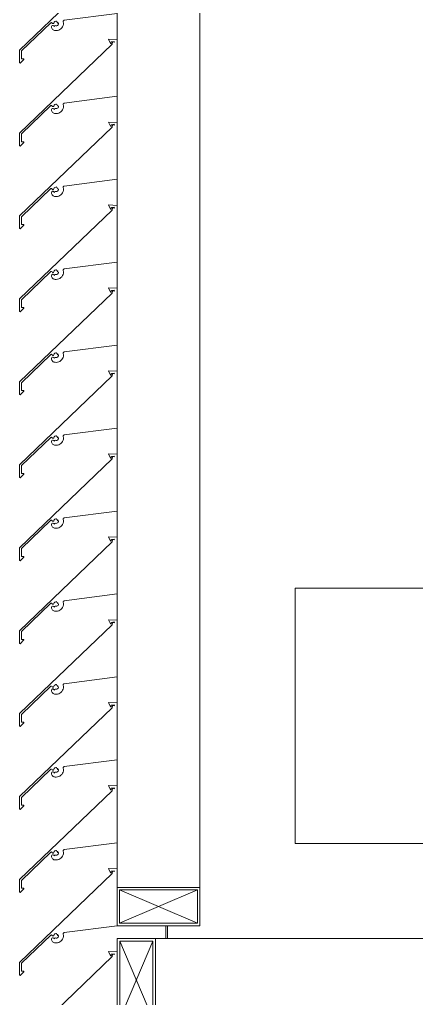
# Model space of a CAD drawing. Header units: millimetres. Extents: x -220592 to 404889, y -217665 to 38245.
# Drawn here: x -950.83 to -947.72, y -1317.6 to -1309.93 of the extents above; entities that cross this region are included whole.
import ezdxf

# ---------------------------------------------------------------- set-up
doc = ezdxf.new("R2010")
doc.units = ezdxf.units.MM
doc.linetypes.add('XKITLINE00', pattern=[0])
doc.layers.add('000 - 0_HIDE_OBJ_FRAMING_DEF_SUB_1', color=7, linetype='Continuous')
doc.layers.add('Part', color=7, linetype='Continuous', lineweight=0)

# ---------------------------------------------------------------- blocks, each defined once
blk = doc.blocks.new('*A13531')
at = {"layer": '000 - 0_HIDE_OBJ_FRAMING_DEF_SUB_1', "color": 7, "linetype": 'XKITLINE00', "lineweight": 0}
blk.add_line((-138.563334, 91.945101), (-138.563334, 92.045149), dxfattribs=at)
blk = doc.blocks.new('*A13546')
at = {"layer": 'Part', "color": 7, "linetype": 'XKITLINE00', "lineweight": 0}
for p, q in [((-138.958652, 99.640731), (-138.958652, 100.525601)), ((-138.308652, 92.345149), (-138.308652, 100.525601)), ((-138.958652, 98.990731), (-138.958652, 99.195027)), ((-138.958652, 98.340731), (-138.958652, 98.545027)), ((-138.958652, 97.690731), (-138.958652, 97.895027)), ((-138.958652, 97.040731), (-138.958652, 97.245027)), ((-138.958652, 96.390731), (-138.958652, 96.595027)), ((-138.958652, 95.740731), (-138.958652, 95.945027)), ((-138.958652, 95.090731), (-138.958652, 95.295027)), ((-138.958652, 94.440731), (-138.958652, 94.645027)), ((-138.958652, 93.790731), (-138.958652, 93.995027)), ((-138.958652, 93.140731), (-138.958652, 93.345027)), ((-138.958652, 92.490731), (-138.958652, 92.695027))]:
    blk.add_line(p, q, dxfattribs=at)
blk = doc.blocks.new('*A13593')
at = {"layer": 'Part', "color": 7, "linetype": 'XKITLINE00', "lineweight": 0}
for p, q in [((-138.998255, 99.603389), (-139.723377, 98.907143)), ((-138.958462, 99.640723), (-139.026148, 99.643345)), ((-139.026148, 99.643345), (-139.010613, 99.609858)), ((-139.010613, 99.609858), (-139.00549, 99.61027)), ((-139.00549, 99.61027), (-139.005361, 99.622461)), ((-139.005361, 99.622461), (-138.980378, 99.625601)), ((-138.995358, 99.621932), (-138.998255, 99.603389)), ((-138.995358, 99.621932), (-138.978342, 99.619028)), ((-138.980378, 99.625601), (-138.978342, 99.619028)), ((-138.958455, 99.195053), (-138.958462, 99.640723)), ((-139.372461, 99.142023), (-138.958455, 99.195053)), ((-139.708341, 98.900776), (-139.477326, 99.122179)), ((-139.477326, 99.122179), (-139.472166, 99.123271)), ((-139.472166, 99.123271), (-139.468512, 99.118644)), ((-139.468512, 99.118644), (-139.464048, 99.11479)), ((-139.464048, 99.11479), (-139.458154, 99.114996)), ((-139.458154, 99.114996), (-139.453971, 99.119153)), ((-139.453971, 99.119153), (-139.450857, 99.126726)), ((-139.450857, 99.126726), (-139.44619, 99.131513)), ((-139.44619, 99.131513), (-139.440114, 99.134303)), ((-139.440114, 99.134303), (-139.433442, 99.134725)), ((-139.433442, 99.134725), (-139.43112, 99.127335)), ((-139.43112, 99.127335), (-139.423955, 99.126391)), ((-139.423955, 99.126391), (-139.425124, 99.119331)), ((-139.425124, 99.119331), (-139.417418, 99.118225)), ((-139.417988, 99.111741), (-139.42079, 99.105867)), ((-139.417418, 99.118225), (-139.417988, 99.111741)), ((-139.380912, 99.129759), (-139.380672, 99.135281)), ((-139.379426, 99.119625), (-139.380912, 99.129759)), ((-139.380672, 99.135281), (-139.377536, 99.139833)), ((-139.379801, 99.109389), (-139.379426, 99.119625)), ((-139.377536, 99.139833), (-139.372461, 99.142023)), ((-139.470019, 99.097361), (-139.472659, 99.091887)), ((-139.472659, 99.091887), (-139.472163, 99.084117)), ((-139.472163, 99.084117), (-139.470428, 99.078621)), ((-139.470428, 99.078621), (-139.467674, 99.073558)), ((-139.464875, 99.100598), (-139.470019, 99.097361)), ((-139.467674, 99.073558), (-139.464002, 99.069115)), ((-139.458797, 99.10061), (-139.464875, 99.100598)), ((-139.464002, 99.069115), (-139.459549, 99.065457)), ((-139.459549, 99.065457), (-139.454479, 99.062717)), ((-139.453641, 99.097392), (-139.458797, 99.10061)), ((-139.454479, 99.062717), (-139.448978, 99.060998)), ((-139.450699, 99.09192), (-139.453641, 99.097392)), ((-139.448669, 99.096901), (-139.450699, 99.09192)), ((-139.448978, 99.060998), (-139.44325, 99.060362)), ((-139.443858, 99.099308), (-139.448669, 99.096901)), ((-139.43794, 99.098403), (-139.443858, 99.099308)), ((-139.44325, 99.060362), (-139.436451, 99.060264)), ((-139.43144, 99.098747), (-139.43794, 99.098403)), ((-139.436451, 99.060264), (-139.426238, 99.061049)), ((-139.425472, 99.101345), (-139.43144, 99.098747)), ((-139.426238, 99.061049), (-139.416337, 99.063672)), ((-139.42079, 99.105867), (-139.425472, 99.101345)), ((-139.416337, 99.063672), (-139.407074, 99.068045)), ((-139.407074, 99.068045), (-139.398758, 99.074023)), ((-139.398758, 99.074023), (-139.391662, 99.08141)), ((-139.391662, 99.08141), (-139.386022, 99.08996)), ((-139.386022, 99.08996), (-139.382024, 99.09939)), ((-139.382024, 99.09939), (-139.379801, 99.109389)), ((-139.723377, 98.907143), (-139.722824, 98.807992)), ((-139.707999, 98.83943), (-139.708341, 98.900776)), ((-139.722824, 98.807992), (-139.718143, 98.805523)), ((-139.718143, 98.805523), (-139.689494, 98.834412)), ((-139.690579, 98.839333), (-139.707999, 98.83943)), ((-139.689494, 98.834412), (-139.690579, 98.839333))]:
    blk.add_line(p, q, dxfattribs=at)
blk = doc.blocks.new('*A13702')
at = {"layer": 'Part', "color": 7, "linetype": 'XKITLINE00', "lineweight": 0}
for p, q in [((-138.658479, 91.945101), (-130.637493, 91.945101)), ((-138.491671, 91.295101), (-138.287375, 91.295101)), ((-137.841671, 91.295101), (-137.637375, 91.295101)), ((-137.191671, 91.295101), (-136.987375, 91.295101)), ((-136.541671, 91.295101), (-136.337375, 91.295101)), ((-135.891671, 91.295101), (-135.687375, 91.295101)), ((-135.241671, 91.295101), (-135.037375, 91.295101)), ((-134.591671, 91.295101), (-134.387375, 91.295101)), ((-133.941671, 91.295101), (-133.737375, 91.295101)), ((-133.291671, 91.295101), (-133.087375, 91.295101)), ((-132.641671, 91.295101), (-132.437375, 91.295101)), ((-131.991671, 91.295101), (-131.787375, 91.295101)), ((-131.341671, 91.295101), (-131.137375, 91.295101)), ((-130.691671, 91.295101), (-130.637493, 91.295101))]:
    blk.add_line(p, q, dxfattribs=at)
blk = doc.blocks.new('*A13713')
at = {"layer": '000 - 0_HIDE_OBJ_FRAMING_DEF_SUB_1', "color": 7, "linetype": 'XKITLINE00', "lineweight": 0}
for p, q in [((-135.563334, 94.690337), (-137.563334, 94.690337)), ((-137.563334, 94.690337), (-137.563334, 92.690337)), ((-137.563334, 92.690337), (-135.563334, 92.690337))]:
    blk.add_line(p, q, dxfattribs=at)
blk = doc.blocks.new('*A13867')
at = {"layer": 'Part', "color": 7, "linetype": 'XKITLINE00', "lineweight": 0}
blk.add_line((-138.577448, 91.945101), (-138.577448, 92.045149), dxfattribs=at)
blk = doc.blocks.new('*A13870')
at = {"layer": 'Part', "color": 7, "linetype": 'XKITLINE00', "lineweight": 0}
for p, q in [((-138.998255, 92.453389), (-139.723377, 91.757143)), ((-138.958462, 92.490723), (-139.026148, 92.493345)), ((-139.026148, 92.493345), (-139.010613, 92.459858)), ((-139.010613, 92.459858), (-139.00549, 92.46027)), ((-139.00549, 92.46027), (-139.005361, 92.472461)), ((-139.005361, 92.472461), (-138.980378, 92.475601)), ((-138.995358, 92.471932), (-138.998255, 92.453389)), ((-138.995358, 92.471932), (-138.978342, 92.469028)), ((-138.980378, 92.475601), (-138.978342, 92.469028)), ((-138.958455, 92.045053), (-138.958462, 92.490723)), ((-139.453971, 91.969153), (-139.450857, 91.976726)), ((-139.450857, 91.976726), (-139.44619, 91.981513)), ((-139.44619, 91.981513), (-139.440114, 91.984303)), ((-139.440114, 91.984303), (-139.433442, 91.984725)), ((-139.433442, 91.984725), (-139.43112, 91.977335)), ((-139.43112, 91.977335), (-139.423955, 91.976391)), ((-139.423955, 91.976391), (-139.425124, 91.969331)), ((-139.380912, 91.979759), (-139.380672, 91.985281)), ((-139.379426, 91.969625), (-139.380912, 91.979759)), ((-139.380672, 91.985281), (-139.377536, 91.989833)), ((-139.377536, 91.989833), (-139.372461, 91.992023)), ((-139.372461, 91.992023), (-138.958455, 92.045053)), ((-139.708341, 91.750776), (-139.477326, 91.972179)), ((-139.477326, 91.972179), (-139.472166, 91.973271)), ((-139.470019, 91.947361), (-139.472659, 91.941887)), ((-139.472659, 91.941887), (-139.472163, 91.934117)), ((-139.472166, 91.973271), (-139.468512, 91.968644)), ((-139.472163, 91.934117), (-139.470428, 91.928621)), ((-139.470428, 91.928621), (-139.467674, 91.923558)), ((-139.464875, 91.950598), (-139.470019, 91.947361)), ((-139.468512, 91.968644), (-139.464048, 91.96479)), ((-139.467674, 91.923558), (-139.464002, 91.919115)), ((-139.458797, 91.95061), (-139.464875, 91.950598)), ((-139.464048, 91.96479), (-139.458154, 91.964996)), ((-139.464002, 91.919115), (-139.459549, 91.915457)), ((-139.459549, 91.915457), (-139.454479, 91.912717)), ((-139.453641, 91.947392), (-139.458797, 91.95061)), ((-139.458154, 91.964996), (-139.453971, 91.969153)), ((-139.454479, 91.912717), (-139.448978, 91.910998)), ((-139.450699, 91.94192), (-139.453641, 91.947392)), ((-139.448669, 91.946901), (-139.450699, 91.94192)), ((-139.448978, 91.910998), (-139.44325, 91.910362)), ((-139.443858, 91.949308), (-139.448669, 91.946901)), ((-139.43794, 91.948403), (-139.443858, 91.949308)), ((-139.44325, 91.910362), (-139.436451, 91.910264)), ((-139.43144, 91.948747), (-139.43794, 91.948403)), ((-139.436451, 91.910264), (-139.426238, 91.911049)), ((-139.425472, 91.951345), (-139.43144, 91.948747)), ((-139.426238, 91.911049), (-139.416337, 91.913672)), ((-139.42079, 91.955867), (-139.425472, 91.951345)), ((-139.425124, 91.969331), (-139.417418, 91.968225)), ((-139.417988, 91.961741), (-139.42079, 91.955867)), ((-139.417418, 91.968225), (-139.417988, 91.961741)), ((-139.416337, 91.913672), (-139.407074, 91.918045)), ((-139.407074, 91.918045), (-139.398758, 91.924023)), ((-139.398758, 91.924023), (-139.391662, 91.93141)), ((-139.391662, 91.93141), (-139.386022, 91.93996)), ((-139.386022, 91.93996), (-139.382024, 91.94939)), ((-139.382024, 91.94939), (-139.379801, 91.959389)), ((-139.379801, 91.959389), (-139.379426, 91.969625)), ((-139.723377, 91.757143), (-139.722824, 91.657992)), ((-139.707999, 91.68943), (-139.708341, 91.750776)), ((-139.718143, 91.655523), (-139.689494, 91.684412)), ((-139.690579, 91.689333), (-139.707999, 91.68943)), ((-139.689494, 91.684412), (-139.690579, 91.689333)), ((-139.722824, 91.657992), (-139.718143, 91.655523))]:
    blk.add_line(p, q, dxfattribs=at)
blk = doc.blocks.new('*A13871')
at = {"layer": 'Part', "color": 7, "linetype": 'XKITLINE00', "lineweight": 0}
for p, q in [((-138.958462, 93.140723), (-139.026148, 93.143345)), ((-139.026148, 93.143345), (-139.010613, 93.109858)), ((-138.958455, 92.695053), (-138.958462, 93.140723)), ((-138.998255, 93.103389), (-139.723377, 92.407143)), ((-139.010613, 93.109858), (-139.00549, 93.11027)), ((-139.00549, 93.11027), (-139.005361, 93.122461)), ((-139.005361, 93.122461), (-138.980378, 93.125601)), ((-138.995358, 93.121932), (-138.998255, 93.103389)), ((-138.995358, 93.121932), (-138.978342, 93.119028)), ((-138.980378, 93.125601), (-138.978342, 93.119028)), ((-139.372461, 92.642023), (-138.958455, 92.695053)), ((-139.708341, 92.400776), (-139.477326, 92.622179)), ((-139.477326, 92.622179), (-139.472166, 92.623271)), ((-139.470019, 92.597361), (-139.472659, 92.591887)), ((-139.472659, 92.591887), (-139.472163, 92.584117)), ((-139.472166, 92.623271), (-139.468512, 92.618644)), ((-139.464875, 92.600598), (-139.470019, 92.597361)), ((-139.468512, 92.618644), (-139.464048, 92.61479)), ((-139.458797, 92.60061), (-139.464875, 92.600598)), ((-139.464048, 92.61479), (-139.458154, 92.614996)), ((-139.453641, 92.597392), (-139.458797, 92.60061)), ((-139.458154, 92.614996), (-139.453971, 92.619153)), ((-139.453971, 92.619153), (-139.450857, 92.626726)), ((-139.450699, 92.59192), (-139.453641, 92.597392)), ((-139.450857, 92.626726), (-139.44619, 92.631513)), ((-139.448669, 92.596901), (-139.450699, 92.59192)), ((-139.443858, 92.599308), (-139.448669, 92.596901)), ((-139.44619, 92.631513), (-139.440114, 92.634303)), ((-139.43794, 92.598403), (-139.443858, 92.599308)), ((-139.440114, 92.634303), (-139.433442, 92.634725)), ((-139.43144, 92.598747), (-139.43794, 92.598403)), ((-139.433442, 92.634725), (-139.43112, 92.627335)), ((-139.425472, 92.601345), (-139.43144, 92.598747)), ((-139.43112, 92.627335), (-139.423955, 92.626391)), ((-139.42079, 92.605867), (-139.425472, 92.601345)), ((-139.423955, 92.626391), (-139.425124, 92.619331)), ((-139.425124, 92.619331), (-139.417418, 92.618225)), ((-139.417988, 92.611741), (-139.42079, 92.605867)), ((-139.417418, 92.618225), (-139.417988, 92.611741)), ((-139.386022, 92.58996), (-139.382024, 92.59939)), ((-139.382024, 92.59939), (-139.379801, 92.609389)), ((-139.380912, 92.629759), (-139.380672, 92.635281)), ((-139.379426, 92.619625), (-139.380912, 92.629759)), ((-139.380672, 92.635281), (-139.377536, 92.639833)), ((-139.379801, 92.609389), (-139.379426, 92.619625)), ((-139.377536, 92.639833), (-139.372461, 92.642023)), ((-139.472163, 92.584117), (-139.470428, 92.578621)), ((-139.470428, 92.578621), (-139.467674, 92.573558)), ((-139.467674, 92.573558), (-139.464002, 92.569115)), ((-139.464002, 92.569115), (-139.459549, 92.565457)), ((-139.459549, 92.565457), (-139.454479, 92.562717)), ((-139.454479, 92.562717), (-139.448978, 92.560998)), ((-139.448978, 92.560998), (-139.44325, 92.560362)), ((-139.44325, 92.560362), (-139.436451, 92.560264)), ((-139.436451, 92.560264), (-139.426238, 92.561049)), ((-139.426238, 92.561049), (-139.416337, 92.563672)), ((-139.416337, 92.563672), (-139.407074, 92.568045)), ((-139.407074, 92.568045), (-139.398758, 92.574023)), ((-139.398758, 92.574023), (-139.391662, 92.58141)), ((-139.391662, 92.58141), (-139.386022, 92.58996)), ((-139.723377, 92.407143), (-139.722824, 92.307992)), ((-139.707999, 92.33943), (-139.708341, 92.400776)), ((-139.722824, 92.307992), (-139.718143, 92.305523)), ((-139.718143, 92.305523), (-139.689494, 92.334412)), ((-139.690579, 92.339333), (-139.707999, 92.33943)), ((-139.689494, 92.334412), (-139.690579, 92.339333))]:
    blk.add_line(p, q, dxfattribs=at)
blk = doc.blocks.new('*A13872')
at = {"layer": 'Part', "color": 7, "linetype": 'XKITLINE00', "lineweight": 0}
for p, q in [((-138.998255, 93.753389), (-139.723377, 93.057143)), ((-138.958462, 93.790723), (-139.026148, 93.793345)), ((-139.026148, 93.793345), (-139.010613, 93.759858)), ((-139.010613, 93.759858), (-139.00549, 93.76027)), ((-139.00549, 93.76027), (-139.005361, 93.772461)), ((-139.005361, 93.772461), (-138.980378, 93.775601)), ((-138.995358, 93.771932), (-138.998255, 93.753389)), ((-138.995358, 93.771932), (-138.978342, 93.769028)), ((-138.980378, 93.775601), (-138.978342, 93.769028)), ((-138.958455, 93.345053), (-138.958462, 93.790723)), ((-139.450857, 93.276726), (-139.44619, 93.281513)), ((-139.44619, 93.281513), (-139.440114, 93.284303)), ((-139.440114, 93.284303), (-139.433442, 93.284725)), ((-139.433442, 93.284725), (-139.43112, 93.277335)), ((-139.380912, 93.279759), (-139.380672, 93.285281)), ((-139.380672, 93.285281), (-139.377536, 93.289833)), ((-139.377536, 93.289833), (-139.372461, 93.292023)), ((-139.372461, 93.292023), (-138.958455, 93.345053)), ((-139.708341, 93.050776), (-139.477326, 93.272179)), ((-139.477326, 93.272179), (-139.472166, 93.273271)), ((-139.470019, 93.247361), (-139.472659, 93.241887)), ((-139.472659, 93.241887), (-139.472163, 93.234117)), ((-139.472166, 93.273271), (-139.468512, 93.268644)), ((-139.472163, 93.234117), (-139.470428, 93.228621)), ((-139.470428, 93.228621), (-139.467674, 93.223558)), ((-139.464875, 93.250598), (-139.470019, 93.247361)), ((-139.468512, 93.268644), (-139.464048, 93.26479)), ((-139.467674, 93.223558), (-139.464002, 93.219115)), ((-139.458797, 93.25061), (-139.464875, 93.250598)), ((-139.464048, 93.26479), (-139.458154, 93.264996)), ((-139.464002, 93.219115), (-139.459549, 93.215457)), ((-139.459549, 93.215457), (-139.454479, 93.212717)), ((-139.453641, 93.247392), (-139.458797, 93.25061)), ((-139.458154, 93.264996), (-139.453971, 93.269153)), ((-139.454479, 93.212717), (-139.448978, 93.210998)), ((-139.453971, 93.269153), (-139.450857, 93.276726)), ((-139.450699, 93.24192), (-139.453641, 93.247392)), ((-139.448669, 93.246901), (-139.450699, 93.24192)), ((-139.448978, 93.210998), (-139.44325, 93.210362)), ((-139.443858, 93.249308), (-139.448669, 93.246901)), ((-139.43794, 93.248403), (-139.443858, 93.249308)), ((-139.44325, 93.210362), (-139.436451, 93.210264)), ((-139.43144, 93.248747), (-139.43794, 93.248403)), ((-139.436451, 93.210264), (-139.426238, 93.211049)), ((-139.425472, 93.251345), (-139.43144, 93.248747)), ((-139.43112, 93.277335), (-139.423955, 93.276391)), ((-139.426238, 93.211049), (-139.416337, 93.213672)), ((-139.42079, 93.255867), (-139.425472, 93.251345)), ((-139.423955, 93.276391), (-139.425124, 93.269331)), ((-139.425124, 93.269331), (-139.417418, 93.268225)), ((-139.417988, 93.261741), (-139.42079, 93.255867)), ((-139.417418, 93.268225), (-139.417988, 93.261741)), ((-139.416337, 93.213672), (-139.407074, 93.218045)), ((-139.407074, 93.218045), (-139.398758, 93.224023)), ((-139.398758, 93.224023), (-139.391662, 93.23141)), ((-139.391662, 93.23141), (-139.386022, 93.23996)), ((-139.386022, 93.23996), (-139.382024, 93.24939)), ((-139.382024, 93.24939), (-139.379801, 93.259389)), ((-139.379426, 93.269625), (-139.380912, 93.279759)), ((-139.379801, 93.259389), (-139.379426, 93.269625)), ((-139.723377, 93.057143), (-139.722824, 92.957992)), ((-139.707999, 92.98943), (-139.708341, 93.050776)), ((-139.718143, 92.955523), (-139.689494, 92.984412)), ((-139.690579, 92.989333), (-139.707999, 92.98943)), ((-139.689494, 92.984412), (-139.690579, 92.989333)), ((-139.722824, 92.957992), (-139.718143, 92.955523))]:
    blk.add_line(p, q, dxfattribs=at)
blk = doc.blocks.new('*A13873')
at = {"layer": 'Part', "color": 7, "linetype": 'XKITLINE00', "lineweight": 0}
for p, q in [((-138.958462, 94.440723), (-139.026148, 94.443345)), ((-139.026148, 94.443345), (-139.010613, 94.409858)), ((-138.958455, 93.995053), (-138.958462, 94.440723)), ((-138.998255, 94.403389), (-139.723377, 93.707143)), ((-139.010613, 94.409858), (-139.00549, 94.41027)), ((-139.00549, 94.41027), (-139.005361, 94.422461)), ((-139.005361, 94.422461), (-138.980378, 94.425601)), ((-138.995358, 94.421932), (-138.998255, 94.403389)), ((-138.995358, 94.421932), (-138.978342, 94.419028)), ((-138.980378, 94.425601), (-138.978342, 94.419028)), ((-139.372461, 93.942023), (-138.958455, 93.995053)), ((-139.708341, 93.700776), (-139.477326, 93.922179)), ((-139.477326, 93.922179), (-139.472166, 93.923271)), ((-139.470019, 93.897361), (-139.472659, 93.891887)), ((-139.472166, 93.923271), (-139.468512, 93.918644)), ((-139.464875, 93.900598), (-139.470019, 93.897361)), ((-139.468512, 93.918644), (-139.464048, 93.91479)), ((-139.458797, 93.90061), (-139.464875, 93.900598)), ((-139.464048, 93.91479), (-139.458154, 93.914996)), ((-139.453641, 93.897392), (-139.458797, 93.90061)), ((-139.458154, 93.914996), (-139.453971, 93.919153)), ((-139.453971, 93.919153), (-139.450857, 93.926726)), ((-139.450699, 93.89192), (-139.453641, 93.897392)), ((-139.450857, 93.926726), (-139.44619, 93.931513)), ((-139.448669, 93.896901), (-139.450699, 93.89192)), ((-139.443858, 93.899308), (-139.448669, 93.896901)), ((-139.44619, 93.931513), (-139.440114, 93.934303)), ((-139.43794, 93.898403), (-139.443858, 93.899308)), ((-139.440114, 93.934303), (-139.433442, 93.934725)), ((-139.43144, 93.898747), (-139.43794, 93.898403)), ((-139.433442, 93.934725), (-139.43112, 93.927335)), ((-139.425472, 93.901345), (-139.43144, 93.898747)), ((-139.43112, 93.927335), (-139.423955, 93.926391)), ((-139.42079, 93.905867), (-139.425472, 93.901345)), ((-139.423955, 93.926391), (-139.425124, 93.919331)), ((-139.425124, 93.919331), (-139.417418, 93.918225)), ((-139.417988, 93.911741), (-139.42079, 93.905867)), ((-139.417418, 93.918225), (-139.417988, 93.911741)), ((-139.386022, 93.88996), (-139.382024, 93.89939)), ((-139.382024, 93.89939), (-139.379801, 93.909389)), ((-139.380912, 93.929759), (-139.380672, 93.935281)), ((-139.379426, 93.919625), (-139.380912, 93.929759)), ((-139.380672, 93.935281), (-139.377536, 93.939833)), ((-139.379801, 93.909389), (-139.379426, 93.919625)), ((-139.377536, 93.939833), (-139.372461, 93.942023)), ((-139.472659, 93.891887), (-139.472163, 93.884117)), ((-139.472163, 93.884117), (-139.470428, 93.878621)), ((-139.470428, 93.878621), (-139.467674, 93.873558)), ((-139.467674, 93.873558), (-139.464002, 93.869115)), ((-139.464002, 93.869115), (-139.459549, 93.865457)), ((-139.459549, 93.865457), (-139.454479, 93.862717)), ((-139.454479, 93.862717), (-139.448978, 93.860998)), ((-139.448978, 93.860998), (-139.44325, 93.860362)), ((-139.44325, 93.860362), (-139.436451, 93.860264)), ((-139.436451, 93.860264), (-139.426238, 93.861049)), ((-139.426238, 93.861049), (-139.416337, 93.863672)), ((-139.416337, 93.863672), (-139.407074, 93.868045)), ((-139.407074, 93.868045), (-139.398758, 93.874023)), ((-139.398758, 93.874023), (-139.391662, 93.88141)), ((-139.391662, 93.88141), (-139.386022, 93.88996)), ((-139.723377, 93.707143), (-139.722824, 93.607992)), ((-139.707999, 93.63943), (-139.708341, 93.700776)), ((-139.722824, 93.607992), (-139.718143, 93.605523)), ((-139.718143, 93.605523), (-139.689494, 93.634412)), ((-139.690579, 93.639333), (-139.707999, 93.63943)), ((-139.689494, 93.634412), (-139.690579, 93.639333))]:
    blk.add_line(p, q, dxfattribs=at)
blk = doc.blocks.new('*A13874')
at = {"layer": 'Part', "color": 7, "linetype": 'XKITLINE00', "lineweight": 0}
for p, q in [((-138.998255, 95.053389), (-139.723377, 94.357143)), ((-138.958462, 95.090723), (-139.026148, 95.093345)), ((-139.026148, 95.093345), (-139.010613, 95.059858)), ((-139.010613, 95.059858), (-139.00549, 95.06027)), ((-139.00549, 95.06027), (-139.005361, 95.072461)), ((-139.005361, 95.072461), (-138.980378, 95.075601)), ((-138.995358, 95.071932), (-138.998255, 95.053389)), ((-138.995358, 95.071932), (-138.978342, 95.069028)), ((-138.980378, 95.075601), (-138.978342, 95.069028)), ((-138.958455, 94.645053), (-138.958462, 95.090723)), ((-139.440114, 94.584303), (-139.433442, 94.584725)), ((-139.433442, 94.584725), (-139.43112, 94.577335)), ((-139.380912, 94.579759), (-139.380672, 94.585281)), ((-139.380672, 94.585281), (-139.377536, 94.589833)), ((-139.377536, 94.589833), (-139.372461, 94.592023)), ((-139.372461, 94.592023), (-138.958455, 94.645053)), ((-139.708341, 94.350776), (-139.477326, 94.572179)), ((-139.477326, 94.572179), (-139.472166, 94.573271)), ((-139.470019, 94.547361), (-139.472659, 94.541887)), ((-139.472659, 94.541887), (-139.472163, 94.534117)), ((-139.472166, 94.573271), (-139.468512, 94.568644)), ((-139.472163, 94.534117), (-139.470428, 94.528621)), ((-139.470428, 94.528621), (-139.467674, 94.523558)), ((-139.464875, 94.550598), (-139.470019, 94.547361)), ((-139.468512, 94.568644), (-139.464048, 94.56479)), ((-139.467674, 94.523558), (-139.464002, 94.519115)), ((-139.458797, 94.55061), (-139.464875, 94.550598)), ((-139.464048, 94.56479), (-139.458154, 94.564996)), ((-139.464002, 94.519115), (-139.459549, 94.515457)), ((-139.459549, 94.515457), (-139.454479, 94.512717)), ((-139.453641, 94.547392), (-139.458797, 94.55061)), ((-139.458154, 94.564996), (-139.453971, 94.569153)), ((-139.454479, 94.512717), (-139.448978, 94.510998)), ((-139.453971, 94.569153), (-139.450857, 94.576726)), ((-139.450699, 94.54192), (-139.453641, 94.547392)), ((-139.450857, 94.576726), (-139.44619, 94.581513)), ((-139.448669, 94.546901), (-139.450699, 94.54192)), ((-139.448978, 94.510998), (-139.44325, 94.510362)), ((-139.443858, 94.549308), (-139.448669, 94.546901)), ((-139.44619, 94.581513), (-139.440114, 94.584303)), ((-139.43794, 94.548403), (-139.443858, 94.549308)), ((-139.44325, 94.510362), (-139.436451, 94.510264)), ((-139.43144, 94.548747), (-139.43794, 94.548403)), ((-139.436451, 94.510264), (-139.426238, 94.511049)), ((-139.425472, 94.551345), (-139.43144, 94.548747)), ((-139.43112, 94.577335), (-139.423955, 94.576391)), ((-139.426238, 94.511049), (-139.416337, 94.513672)), ((-139.42079, 94.555867), (-139.425472, 94.551345)), ((-139.423955, 94.576391), (-139.425124, 94.569331)), ((-139.425124, 94.569331), (-139.417418, 94.568225)), ((-139.417988, 94.561741), (-139.42079, 94.555867)), ((-139.417418, 94.568225), (-139.417988, 94.561741)), ((-139.416337, 94.513672), (-139.407074, 94.518045)), ((-139.407074, 94.518045), (-139.398758, 94.524023)), ((-139.398758, 94.524023), (-139.391662, 94.53141)), ((-139.391662, 94.53141), (-139.386022, 94.53996)), ((-139.386022, 94.53996), (-139.382024, 94.54939)), ((-139.382024, 94.54939), (-139.379801, 94.559389)), ((-139.379426, 94.569625), (-139.380912, 94.579759)), ((-139.379801, 94.559389), (-139.379426, 94.569625)), ((-139.723377, 94.357143), (-139.722824, 94.257992)), ((-139.718143, 94.255523), (-139.689494, 94.284412)), ((-139.707999, 94.28943), (-139.708341, 94.350776)), ((-139.690579, 94.289333), (-139.707999, 94.28943)), ((-139.689494, 94.284412), (-139.690579, 94.289333)), ((-139.722824, 94.257992), (-139.718143, 94.255523))]:
    blk.add_line(p, q, dxfattribs=at)
blk = doc.blocks.new('*A13875')
at = {"layer": 'Part', "color": 7, "linetype": 'XKITLINE00', "lineweight": 0}
for p, q in [((-138.958462, 95.740723), (-139.026148, 95.743345)), ((-139.026148, 95.743345), (-139.010613, 95.709858)), ((-138.958455, 95.295053), (-138.958462, 95.740723)), ((-138.998255, 95.703389), (-139.723377, 95.007143)), ((-139.010613, 95.709858), (-139.00549, 95.71027)), ((-139.00549, 95.71027), (-139.005361, 95.722461)), ((-139.005361, 95.722461), (-138.980378, 95.725601)), ((-138.995358, 95.721932), (-138.998255, 95.703389)), ((-138.995358, 95.721932), (-138.978342, 95.719028)), ((-138.980378, 95.725601), (-138.978342, 95.719028)), ((-139.372461, 95.242023), (-138.958455, 95.295053)), ((-139.708341, 95.000776), (-139.477326, 95.222179)), ((-139.477326, 95.222179), (-139.472166, 95.223271)), ((-139.472166, 95.223271), (-139.468512, 95.218644)), ((-139.464875, 95.200598), (-139.470019, 95.197361)), ((-139.468512, 95.218644), (-139.464048, 95.21479)), ((-139.458797, 95.20061), (-139.464875, 95.200598)), ((-139.464048, 95.21479), (-139.458154, 95.214996)), ((-139.453641, 95.197392), (-139.458797, 95.20061)), ((-139.458154, 95.214996), (-139.453971, 95.219153)), ((-139.453971, 95.219153), (-139.450857, 95.226726)), ((-139.450857, 95.226726), (-139.44619, 95.231513)), ((-139.443858, 95.199308), (-139.448669, 95.196901)), ((-139.44619, 95.231513), (-139.440114, 95.234303)), ((-139.43794, 95.198403), (-139.443858, 95.199308)), ((-139.440114, 95.234303), (-139.433442, 95.234725)), ((-139.43144, 95.198747), (-139.43794, 95.198403)), ((-139.433442, 95.234725), (-139.43112, 95.227335)), ((-139.425472, 95.201345), (-139.43144, 95.198747)), ((-139.43112, 95.227335), (-139.423955, 95.226391)), ((-139.42079, 95.205867), (-139.425472, 95.201345)), ((-139.423955, 95.226391), (-139.425124, 95.219331)), ((-139.425124, 95.219331), (-139.417418, 95.218225)), ((-139.417988, 95.211741), (-139.42079, 95.205867)), ((-139.417418, 95.218225), (-139.417988, 95.211741)), ((-139.386022, 95.18996), (-139.382024, 95.19939)), ((-139.382024, 95.19939), (-139.379801, 95.209389)), ((-139.380912, 95.229759), (-139.380672, 95.235281)), ((-139.379426, 95.219625), (-139.380912, 95.229759)), ((-139.380672, 95.235281), (-139.377536, 95.239833)), ((-139.379801, 95.209389), (-139.379426, 95.219625)), ((-139.377536, 95.239833), (-139.372461, 95.242023)), ((-139.470019, 95.197361), (-139.472659, 95.191887)), ((-139.472659, 95.191887), (-139.472163, 95.184117)), ((-139.472163, 95.184117), (-139.470428, 95.178621)), ((-139.470428, 95.178621), (-139.467674, 95.173558)), ((-139.467674, 95.173558), (-139.464002, 95.169115)), ((-139.464002, 95.169115), (-139.459549, 95.165457)), ((-139.459549, 95.165457), (-139.454479, 95.162717)), ((-139.454479, 95.162717), (-139.448978, 95.160998)), ((-139.450699, 95.19192), (-139.453641, 95.197392)), ((-139.448669, 95.196901), (-139.450699, 95.19192)), ((-139.448978, 95.160998), (-139.44325, 95.160362)), ((-139.44325, 95.160362), (-139.436451, 95.160264)), ((-139.436451, 95.160264), (-139.426238, 95.161049)), ((-139.426238, 95.161049), (-139.416337, 95.163672)), ((-139.416337, 95.163672), (-139.407074, 95.168045)), ((-139.407074, 95.168045), (-139.398758, 95.174023)), ((-139.398758, 95.174023), (-139.391662, 95.18141)), ((-139.391662, 95.18141), (-139.386022, 95.18996)), ((-139.723377, 95.007143), (-139.722824, 94.907992)), ((-139.707999, 94.93943), (-139.708341, 95.000776)), ((-139.722824, 94.907992), (-139.718143, 94.905523)), ((-139.718143, 94.905523), (-139.689494, 94.934412)), ((-139.690579, 94.939333), (-139.707999, 94.93943)), ((-139.689494, 94.934412), (-139.690579, 94.939333))]:
    blk.add_line(p, q, dxfattribs=at)
blk = doc.blocks.new('*A13876')
at = {"layer": 'Part', "color": 7, "linetype": 'XKITLINE00', "lineweight": 0}
for p, q in [((-138.998255, 96.353389), (-139.723377, 95.657143)), ((-138.958462, 96.390723), (-139.026148, 96.393345)), ((-139.026148, 96.393345), (-139.010613, 96.359858)), ((-139.010613, 96.359858), (-139.00549, 96.36027)), ((-139.00549, 96.36027), (-139.005361, 96.372461)), ((-139.005361, 96.372461), (-138.980378, 96.375601)), ((-138.995358, 96.371932), (-138.998255, 96.353389)), ((-138.995358, 96.371932), (-138.978342, 96.369028)), ((-138.980378, 96.375601), (-138.978342, 96.369028)), ((-138.958455, 95.945053), (-138.958462, 96.390723)), ((-139.380672, 95.885281), (-139.377536, 95.889833)), ((-139.377536, 95.889833), (-139.372461, 95.892023)), ((-139.372461, 95.892023), (-138.958455, 95.945053)), ((-139.708341, 95.650776), (-139.477326, 95.872179)), ((-139.477326, 95.872179), (-139.472166, 95.873271)), ((-139.470019, 95.847361), (-139.472659, 95.841887)), ((-139.472659, 95.841887), (-139.472163, 95.834117)), ((-139.472166, 95.873271), (-139.468512, 95.868644)), ((-139.472163, 95.834117), (-139.470428, 95.828621)), ((-139.470428, 95.828621), (-139.467674, 95.823558)), ((-139.464875, 95.850598), (-139.470019, 95.847361)), ((-139.468512, 95.868644), (-139.464048, 95.86479)), ((-139.467674, 95.823558), (-139.464002, 95.819115)), ((-139.458797, 95.85061), (-139.464875, 95.850598)), ((-139.464048, 95.86479), (-139.458154, 95.864996)), ((-139.464002, 95.819115), (-139.459549, 95.815457)), ((-139.459549, 95.815457), (-139.454479, 95.812717)), ((-139.453641, 95.847392), (-139.458797, 95.85061)), ((-139.458154, 95.864996), (-139.453971, 95.869153)), ((-139.454479, 95.812717), (-139.448978, 95.810998)), ((-139.453971, 95.869153), (-139.450857, 95.876726)), ((-139.450699, 95.84192), (-139.453641, 95.847392)), ((-139.450857, 95.876726), (-139.44619, 95.881513)), ((-139.448669, 95.846901), (-139.450699, 95.84192)), ((-139.443858, 95.849308), (-139.448669, 95.846901)), ((-139.44619, 95.881513), (-139.440114, 95.884303)), ((-139.43794, 95.848403), (-139.443858, 95.849308)), ((-139.440114, 95.884303), (-139.433442, 95.884725)), ((-139.43144, 95.848747), (-139.43794, 95.848403)), ((-139.433442, 95.884725), (-139.43112, 95.877335)), ((-139.425472, 95.851345), (-139.43144, 95.848747)), ((-139.43112, 95.877335), (-139.423955, 95.876391)), ((-139.426238, 95.811049), (-139.416337, 95.813672)), ((-139.42079, 95.855867), (-139.425472, 95.851345)), ((-139.423955, 95.876391), (-139.425124, 95.869331)), ((-139.425124, 95.869331), (-139.417418, 95.868225)), ((-139.417988, 95.861741), (-139.42079, 95.855867)), ((-139.417418, 95.868225), (-139.417988, 95.861741)), ((-139.416337, 95.813672), (-139.407074, 95.818045)), ((-139.407074, 95.818045), (-139.398758, 95.824023)), ((-139.398758, 95.824023), (-139.391662, 95.83141)), ((-139.391662, 95.83141), (-139.386022, 95.83996)), ((-139.386022, 95.83996), (-139.382024, 95.84939)), ((-139.382024, 95.84939), (-139.379801, 95.859389)), ((-139.380912, 95.879759), (-139.380672, 95.885281)), ((-139.379426, 95.869625), (-139.380912, 95.879759)), ((-139.379801, 95.859389), (-139.379426, 95.869625)), ((-139.448978, 95.810998), (-139.44325, 95.810362)), ((-139.44325, 95.810362), (-139.436451, 95.810264)), ((-139.436451, 95.810264), (-139.426238, 95.811049)), ((-139.723377, 95.657143), (-139.722824, 95.557992)), ((-139.718143, 95.555523), (-139.689494, 95.584412)), ((-139.707999, 95.58943), (-139.708341, 95.650776)), ((-139.690579, 95.589333), (-139.707999, 95.58943)), ((-139.689494, 95.584412), (-139.690579, 95.589333)), ((-139.722824, 95.557992), (-139.718143, 95.555523))]:
    blk.add_line(p, q, dxfattribs=at)
blk = doc.blocks.new('*A13877')
at = {"layer": 'Part', "color": 7, "linetype": 'XKITLINE00', "lineweight": 0}
for p, q in [((-138.958462, 97.040723), (-139.026148, 97.043345)), ((-139.026148, 97.043345), (-139.010613, 97.009858)), ((-138.958455, 96.595053), (-138.958462, 97.040723)), ((-138.998255, 97.003389), (-139.723377, 96.307143)), ((-139.010613, 97.009858), (-139.00549, 97.01027)), ((-139.00549, 97.01027), (-139.005361, 97.022461)), ((-139.005361, 97.022461), (-138.980378, 97.025601)), ((-138.995358, 97.021932), (-138.998255, 97.003389)), ((-138.995358, 97.021932), (-138.978342, 97.019028)), ((-138.980378, 97.025601), (-138.978342, 97.019028)), ((-139.372461, 96.542023), (-138.958455, 96.595053)), ((-139.708341, 96.300776), (-139.477326, 96.522179)), ((-139.477326, 96.522179), (-139.472166, 96.523271)), ((-139.472166, 96.523271), (-139.468512, 96.518644)), ((-139.468512, 96.518644), (-139.464048, 96.51479)), ((-139.464048, 96.51479), (-139.458154, 96.514996)), ((-139.458154, 96.514996), (-139.453971, 96.519153)), ((-139.453971, 96.519153), (-139.450857, 96.526726)), ((-139.450857, 96.526726), (-139.44619, 96.531513)), ((-139.44619, 96.531513), (-139.440114, 96.534303)), ((-139.440114, 96.534303), (-139.433442, 96.534725)), ((-139.433442, 96.534725), (-139.43112, 96.527335)), ((-139.43112, 96.527335), (-139.423955, 96.526391)), ((-139.42079, 96.505867), (-139.425472, 96.501345)), ((-139.423955, 96.526391), (-139.425124, 96.519331)), ((-139.425124, 96.519331), (-139.417418, 96.518225)), ((-139.417988, 96.511741), (-139.42079, 96.505867)), ((-139.417418, 96.518225), (-139.417988, 96.511741)), ((-139.382024, 96.49939), (-139.379801, 96.509389)), ((-139.380912, 96.529759), (-139.380672, 96.535281)), ((-139.379426, 96.519625), (-139.380912, 96.529759)), ((-139.380672, 96.535281), (-139.377536, 96.539833)), ((-139.379801, 96.509389), (-139.379426, 96.519625)), ((-139.377536, 96.539833), (-139.372461, 96.542023)), ((-139.470019, 96.497361), (-139.472659, 96.491887)), ((-139.472659, 96.491887), (-139.472163, 96.484117)), ((-139.472163, 96.484117), (-139.470428, 96.478621)), ((-139.470428, 96.478621), (-139.467674, 96.473558)), ((-139.464875, 96.500598), (-139.470019, 96.497361)), ((-139.467674, 96.473558), (-139.464002, 96.469115)), ((-139.458797, 96.50061), (-139.464875, 96.500598)), ((-139.464002, 96.469115), (-139.459549, 96.465457)), ((-139.459549, 96.465457), (-139.454479, 96.462717)), ((-139.453641, 96.497392), (-139.458797, 96.50061)), ((-139.454479, 96.462717), (-139.448978, 96.460998)), ((-139.450699, 96.49192), (-139.453641, 96.497392)), ((-139.448669, 96.496901), (-139.450699, 96.49192)), ((-139.448978, 96.460998), (-139.44325, 96.460362)), ((-139.443858, 96.499308), (-139.448669, 96.496901)), ((-139.43794, 96.498403), (-139.443858, 96.499308)), ((-139.44325, 96.460362), (-139.436451, 96.460264)), ((-139.43144, 96.498747), (-139.43794, 96.498403)), ((-139.436451, 96.460264), (-139.426238, 96.461049)), ((-139.425472, 96.501345), (-139.43144, 96.498747)), ((-139.426238, 96.461049), (-139.416337, 96.463672)), ((-139.416337, 96.463672), (-139.407074, 96.468045)), ((-139.407074, 96.468045), (-139.398758, 96.474023)), ((-139.398758, 96.474023), (-139.391662, 96.48141)), ((-139.391662, 96.48141), (-139.386022, 96.48996)), ((-139.386022, 96.48996), (-139.382024, 96.49939)), ((-139.723377, 96.307143), (-139.722824, 96.207992)), ((-139.707999, 96.23943), (-139.708341, 96.300776)), ((-139.722824, 96.207992), (-139.718143, 96.205523)), ((-139.718143, 96.205523), (-139.689494, 96.234412)), ((-139.690579, 96.239333), (-139.707999, 96.23943)), ((-139.689494, 96.234412), (-139.690579, 96.239333))]:
    blk.add_line(p, q, dxfattribs=at)
blk = doc.blocks.new('*A13878')
at = {"layer": 'Part', "color": 7, "linetype": 'XKITLINE00', "lineweight": 0}
for p, q in [((-138.998255, 97.653389), (-139.723377, 96.957143)), ((-138.958462, 97.690723), (-139.026148, 97.693345)), ((-139.026148, 97.693345), (-139.010613, 97.659858)), ((-139.010613, 97.659858), (-139.00549, 97.66027)), ((-139.00549, 97.66027), (-139.005361, 97.672461)), ((-139.005361, 97.672461), (-138.980378, 97.675601)), ((-138.995358, 97.671932), (-138.998255, 97.653389)), ((-138.995358, 97.671932), (-138.978342, 97.669028)), ((-138.980378, 97.675601), (-138.978342, 97.669028)), ((-138.958455, 97.245053), (-138.958462, 97.690723)), ((-139.372461, 97.192023), (-138.958455, 97.245053)), ((-139.708341, 96.950776), (-139.477326, 97.172179)), ((-139.477326, 97.172179), (-139.472166, 97.173271)), ((-139.470019, 97.147361), (-139.472659, 97.141887)), ((-139.472659, 97.141887), (-139.472163, 97.134117)), ((-139.472166, 97.173271), (-139.468512, 97.168644)), ((-139.472163, 97.134117), (-139.470428, 97.128621)), ((-139.470428, 97.128621), (-139.467674, 97.123558)), ((-139.464875, 97.150598), (-139.470019, 97.147361)), ((-139.468512, 97.168644), (-139.464048, 97.16479)), ((-139.467674, 97.123558), (-139.464002, 97.119115)), ((-139.458797, 97.15061), (-139.464875, 97.150598)), ((-139.464048, 97.16479), (-139.458154, 97.164996)), ((-139.464002, 97.119115), (-139.459549, 97.115457)), ((-139.453641, 97.147392), (-139.458797, 97.15061)), ((-139.458154, 97.164996), (-139.453971, 97.169153)), ((-139.453971, 97.169153), (-139.450857, 97.176726)), ((-139.450699, 97.14192), (-139.453641, 97.147392)), ((-139.450857, 97.176726), (-139.44619, 97.181513)), ((-139.448669, 97.146901), (-139.450699, 97.14192)), ((-139.443858, 97.149308), (-139.448669, 97.146901)), ((-139.44619, 97.181513), (-139.440114, 97.184303)), ((-139.43794, 97.148403), (-139.443858, 97.149308)), ((-139.440114, 97.184303), (-139.433442, 97.184725)), ((-139.43144, 97.148747), (-139.43794, 97.148403)), ((-139.433442, 97.184725), (-139.43112, 97.177335)), ((-139.425472, 97.151345), (-139.43144, 97.148747)), ((-139.43112, 97.177335), (-139.423955, 97.176391)), ((-139.42079, 97.155867), (-139.425472, 97.151345)), ((-139.423955, 97.176391), (-139.425124, 97.169331)), ((-139.425124, 97.169331), (-139.417418, 97.168225)), ((-139.417988, 97.161741), (-139.42079, 97.155867)), ((-139.417418, 97.168225), (-139.417988, 97.161741)), ((-139.416337, 97.113672), (-139.407074, 97.118045)), ((-139.407074, 97.118045), (-139.398758, 97.124023)), ((-139.398758, 97.124023), (-139.391662, 97.13141)), ((-139.391662, 97.13141), (-139.386022, 97.13996)), ((-139.386022, 97.13996), (-139.382024, 97.14939)), ((-139.382024, 97.14939), (-139.379801, 97.159389)), ((-139.380912, 97.179759), (-139.380672, 97.185281)), ((-139.379426, 97.169625), (-139.380912, 97.179759)), ((-139.380672, 97.185281), (-139.377536, 97.189833)), ((-139.379801, 97.159389), (-139.379426, 97.169625)), ((-139.377536, 97.189833), (-139.372461, 97.192023)), ((-139.459549, 97.115457), (-139.454479, 97.112717)), ((-139.454479, 97.112717), (-139.448978, 97.110998)), ((-139.448978, 97.110998), (-139.44325, 97.110362)), ((-139.44325, 97.110362), (-139.436451, 97.110264)), ((-139.436451, 97.110264), (-139.426238, 97.111049)), ((-139.426238, 97.111049), (-139.416337, 97.113672)), ((-139.723377, 96.957143), (-139.722824, 96.857992)), ((-139.707999, 96.88943), (-139.708341, 96.950776)), ((-139.690579, 96.889333), (-139.707999, 96.88943)), ((-139.689494, 96.884412), (-139.690579, 96.889333)), ((-139.722824, 96.857992), (-139.718143, 96.855523)), ((-139.718143, 96.855523), (-139.689494, 96.884412))]:
    blk.add_line(p, q, dxfattribs=at)
blk = doc.blocks.new('*A13879')
at = {"layer": 'Part', "color": 7, "linetype": 'XKITLINE00', "lineweight": 0}
for p, q in [((-138.998255, 98.303389), (-139.723377, 97.607143)), ((-138.958462, 98.340723), (-139.026148, 98.343345)), ((-139.026148, 98.343345), (-139.010613, 98.309858)), ((-139.010613, 98.309858), (-139.00549, 98.31027)), ((-139.00549, 98.31027), (-139.005361, 98.322461)), ((-139.005361, 98.322461), (-138.980378, 98.325601)), ((-138.995358, 98.321932), (-138.998255, 98.303389)), ((-138.995358, 98.321932), (-138.978342, 98.319028)), ((-138.980378, 98.325601), (-138.978342, 98.319028)), ((-138.958455, 97.895053), (-138.958462, 98.340723)), ((-139.372461, 97.842023), (-138.958455, 97.895053)), ((-139.708341, 97.600776), (-139.477326, 97.822179)), ((-139.477326, 97.822179), (-139.472166, 97.823271)), ((-139.472166, 97.823271), (-139.468512, 97.818644)), ((-139.468512, 97.818644), (-139.464048, 97.81479)), ((-139.464048, 97.81479), (-139.458154, 97.814996)), ((-139.458154, 97.814996), (-139.453971, 97.819153)), ((-139.453971, 97.819153), (-139.450857, 97.826726)), ((-139.450857, 97.826726), (-139.44619, 97.831513)), ((-139.44619, 97.831513), (-139.440114, 97.834303)), ((-139.440114, 97.834303), (-139.433442, 97.834725)), ((-139.433442, 97.834725), (-139.43112, 97.827335)), ((-139.43112, 97.827335), (-139.423955, 97.826391)), ((-139.423955, 97.826391), (-139.425124, 97.819331)), ((-139.425124, 97.819331), (-139.417418, 97.818225)), ((-139.417988, 97.811741), (-139.42079, 97.805867)), ((-139.417418, 97.818225), (-139.417988, 97.811741)), ((-139.382024, 97.79939), (-139.379801, 97.809389)), ((-139.380912, 97.829759), (-139.380672, 97.835281)), ((-139.379426, 97.819625), (-139.380912, 97.829759)), ((-139.380672, 97.835281), (-139.377536, 97.839833)), ((-139.379801, 97.809389), (-139.379426, 97.819625)), ((-139.377536, 97.839833), (-139.372461, 97.842023)), ((-139.470019, 97.797361), (-139.472659, 97.791887)), ((-139.472659, 97.791887), (-139.472163, 97.784117)), ((-139.472163, 97.784117), (-139.470428, 97.778621)), ((-139.470428, 97.778621), (-139.467674, 97.773558)), ((-139.464875, 97.800598), (-139.470019, 97.797361)), ((-139.467674, 97.773558), (-139.464002, 97.769115)), ((-139.458797, 97.80061), (-139.464875, 97.800598)), ((-139.464002, 97.769115), (-139.459549, 97.765457)), ((-139.459549, 97.765457), (-139.454479, 97.762717)), ((-139.453641, 97.797392), (-139.458797, 97.80061)), ((-139.454479, 97.762717), (-139.448978, 97.760998)), ((-139.450699, 97.79192), (-139.453641, 97.797392)), ((-139.448669, 97.796901), (-139.450699, 97.79192)), ((-139.448978, 97.760998), (-139.44325, 97.760362)), ((-139.443858, 97.799308), (-139.448669, 97.796901)), ((-139.43794, 97.798403), (-139.443858, 97.799308)), ((-139.44325, 97.760362), (-139.436451, 97.760264)), ((-139.43144, 97.798747), (-139.43794, 97.798403)), ((-139.436451, 97.760264), (-139.426238, 97.761049)), ((-139.425472, 97.801345), (-139.43144, 97.798747)), ((-139.426238, 97.761049), (-139.416337, 97.763672)), ((-139.42079, 97.805867), (-139.425472, 97.801345)), ((-139.416337, 97.763672), (-139.407074, 97.768045)), ((-139.407074, 97.768045), (-139.398758, 97.774023)), ((-139.398758, 97.774023), (-139.391662, 97.78141)), ((-139.391662, 97.78141), (-139.386022, 97.78996)), ((-139.386022, 97.78996), (-139.382024, 97.79939)), ((-139.723377, 97.607143), (-139.722824, 97.507992)), ((-139.707999, 97.53943), (-139.708341, 97.600776)), ((-139.722824, 97.507992), (-139.718143, 97.505523)), ((-139.718143, 97.505523), (-139.689494, 97.534412)), ((-139.690579, 97.539333), (-139.707999, 97.53943)), ((-139.689494, 97.534412), (-139.690579, 97.539333))]:
    blk.add_line(p, q, dxfattribs=at)
blk = doc.blocks.new('*A13880')
at = {"layer": 'Part', "color": 7, "linetype": 'XKITLINE00', "lineweight": 0}
for p, q in [((-138.958652, 92.045149), (-138.958652, 92.345149)), ((-138.308652, 92.345149), (-138.958652, 92.345149)), ((-138.938652, 92.065149), (-138.328652, 92.325149)), ((-138.938652, 92.325149), (-138.328652, 92.065149)), ((-138.938652, 92.065149), (-138.938652, 92.325149)), ((-138.938652, 92.325149), (-138.328652, 92.325149)), ((-138.328652, 92.325149), (-138.328652, 92.065149)), ((-138.308652, 92.045149), (-138.308652, 92.345149)), ((-138.328652, 92.065149), (-138.938652, 92.065149)), ((-138.958652, 92.045149), (-138.308652, 92.045149))]:
    blk.add_line(p, q, dxfattribs=at)
blk = doc.blocks.new('*A13881')
at = {"layer": 'Part', "color": 7, "linetype": 'XKITLINE00', "lineweight": 0}
for p, q in [((-138.658479, 91.945101), (-138.958479, 91.945101)), ((-138.958479, 91.945101), (-138.958479, 91.295101)), ((-138.938479, 91.315101), (-138.678479, 91.925101)), ((-138.678479, 91.315101), (-138.938479, 91.925101)), ((-138.938479, 91.315101), (-138.938479, 91.925101)), ((-138.938479, 91.925101), (-138.678479, 91.925101)), ((-138.678479, 91.925101), (-138.678479, 91.315101)), ((-138.658479, 91.295101), (-138.658479, 91.945101)), ((-138.958479, 91.295101), (-138.658479, 91.295101)), ((-138.678479, 91.315101), (-138.938479, 91.315101))]:
    blk.add_line(p, q, dxfattribs=at)
blk = doc.blocks.new('*A13882')
at = {"layer": 'Part', "color": 7, "linetype": 'XKITLINE00', "lineweight": 0}
for p, q in [((-138.958462, 91.840723), (-139.026148, 91.843345)), ((-139.026148, 91.843345), (-139.010613, 91.809858)), ((-139.005361, 91.822461), (-138.980378, 91.825601)), ((-138.980378, 91.825601), (-138.978342, 91.819028)), ((-138.958455, 91.395053), (-138.958462, 91.840723)), ((-138.998255, 91.803389), (-139.723377, 91.107143)), ((-139.010613, 91.809858), (-139.00549, 91.81027)), ((-139.00549, 91.81027), (-139.005361, 91.822461)), ((-138.995358, 91.821932), (-138.998255, 91.803389)), ((-138.995358, 91.821932), (-138.978342, 91.819028)), ((-139.372461, 91.342023), (-138.958455, 91.395053)), ((-139.708341, 91.100776), (-139.477326, 91.322179)), ((-139.477326, 91.322179), (-139.472166, 91.323271)), ((-139.470019, 91.297361), (-139.472659, 91.291887)), ((-139.472659, 91.291887), (-139.472163, 91.284117)), ((-139.472166, 91.323271), (-139.468512, 91.318644)), ((-139.464875, 91.300598), (-139.470019, 91.297361)), ((-139.468512, 91.318644), (-139.464048, 91.31479)), ((-139.458797, 91.30061), (-139.464875, 91.300598)), ((-139.464048, 91.31479), (-139.458154, 91.314996)), ((-139.453641, 91.297392), (-139.458797, 91.30061)), ((-139.458154, 91.314996), (-139.453971, 91.319153)), ((-139.453971, 91.319153), (-139.450857, 91.326726)), ((-139.450699, 91.29192), (-139.453641, 91.297392)), ((-139.450857, 91.326726), (-139.44619, 91.331513)), ((-139.448669, 91.296901), (-139.450699, 91.29192)), ((-139.443858, 91.299308), (-139.448669, 91.296901)), ((-139.44619, 91.331513), (-139.440114, 91.334303)), ((-139.43794, 91.298403), (-139.443858, 91.299308)), ((-139.440114, 91.334303), (-139.433442, 91.334725)), ((-139.43144, 91.298747), (-139.43794, 91.298403)), ((-139.433442, 91.334725), (-139.43112, 91.327335)), ((-139.425472, 91.301345), (-139.43144, 91.298747)), ((-139.43112, 91.327335), (-139.423955, 91.326391)), ((-139.42079, 91.305867), (-139.425472, 91.301345)), ((-139.423955, 91.326391), (-139.425124, 91.319331)), ((-139.425124, 91.319331), (-139.417418, 91.318225)), ((-139.417988, 91.311741), (-139.42079, 91.305867)), ((-139.417418, 91.318225), (-139.417988, 91.311741)), ((-139.391662, 91.28141), (-139.386022, 91.28996)), ((-139.386022, 91.28996), (-139.382024, 91.29939)), ((-139.382024, 91.29939), (-139.379801, 91.309389)), ((-139.380912, 91.329759), (-139.380672, 91.335281)), ((-139.379426, 91.319625), (-139.380912, 91.329759)), ((-139.380672, 91.335281), (-139.377536, 91.339833)), ((-139.379801, 91.309389), (-139.379426, 91.319625)), ((-139.377536, 91.339833), (-139.372461, 91.342023)), ((-139.472163, 91.284117), (-139.470428, 91.278621)), ((-139.470428, 91.278621), (-139.467674, 91.273558)), ((-139.467674, 91.273558), (-139.464002, 91.269115)), ((-139.464002, 91.269115), (-139.459549, 91.265457)), ((-139.459549, 91.265457), (-139.454479, 91.262717)), ((-139.454479, 91.262717), (-139.448978, 91.260998)), ((-139.448978, 91.260998), (-139.44325, 91.260362)), ((-139.44325, 91.260362), (-139.436451, 91.260264)), ((-139.436451, 91.260264), (-139.426238, 91.261049)), ((-139.426238, 91.261049), (-139.416337, 91.263672)), ((-139.416337, 91.263672), (-139.407074, 91.268045)), ((-139.407074, 91.268045), (-139.398758, 91.274023)), ((-139.398758, 91.274023), (-139.391662, 91.28141)), ((-139.723377, 91.107143), (-139.722824, 91.007992)), ((-139.707999, 91.03943), (-139.708341, 91.100776)), ((-139.722824, 91.007992), (-139.718143, 91.005523)), ((-139.718143, 91.005523), (-139.689494, 91.034412)), ((-139.690579, 91.039333), (-139.707999, 91.03943)), ((-139.689494, 91.034412), (-139.690579, 91.039333))]:
    blk.add_line(p, q, dxfattribs=at)
blk = doc.blocks.new('*A13883')
at = {"layer": 'Part', "color": 7, "linetype": 'XKITLINE00', "lineweight": 0}
for p, q in [((-138.958462, 98.990723), (-139.026148, 98.993345)), ((-139.026148, 98.993345), (-139.010613, 98.959858)), ((-139.010613, 98.959858), (-139.00549, 98.96027)), ((-139.00549, 98.96027), (-139.005361, 98.972461)), ((-139.005361, 98.972461), (-138.980378, 98.975601)), ((-138.995358, 98.971932), (-138.998255, 98.953389)), ((-138.995358, 98.971932), (-138.978342, 98.969028)), ((-138.980378, 98.975601), (-138.978342, 98.969028)), ((-138.958455, 98.545053), (-138.958462, 98.990723)), ((-138.998255, 98.953389), (-139.723377, 98.257143)), ((-139.372461, 98.492023), (-138.958455, 98.545053)), ((-139.708341, 98.250776), (-139.477326, 98.472179)), ((-139.477326, 98.472179), (-139.472166, 98.473271)), ((-139.470019, 98.447361), (-139.472659, 98.441887)), ((-139.472659, 98.441887), (-139.472163, 98.434117)), ((-139.472166, 98.473271), (-139.468512, 98.468644)), ((-139.472163, 98.434117), (-139.470428, 98.428621)), ((-139.470428, 98.428621), (-139.467674, 98.423558)), ((-139.464875, 98.450598), (-139.470019, 98.447361)), ((-139.468512, 98.468644), (-139.464048, 98.46479)), ((-139.467674, 98.423558), (-139.464002, 98.419115)), ((-139.458797, 98.45061), (-139.464875, 98.450598)), ((-139.464048, 98.46479), (-139.458154, 98.464996)), ((-139.453641, 98.447392), (-139.458797, 98.45061)), ((-139.458154, 98.464996), (-139.453971, 98.469153)), ((-139.453971, 98.469153), (-139.450857, 98.476726)), ((-139.450699, 98.44192), (-139.453641, 98.447392)), ((-139.450857, 98.476726), (-139.44619, 98.481513)), ((-139.448669, 98.446901), (-139.450699, 98.44192)), ((-139.443858, 98.449308), (-139.448669, 98.446901)), ((-139.44619, 98.481513), (-139.440114, 98.484303)), ((-139.43794, 98.448403), (-139.443858, 98.449308)), ((-139.440114, 98.484303), (-139.433442, 98.484725)), ((-139.43144, 98.448747), (-139.43794, 98.448403)), ((-139.433442, 98.484725), (-139.43112, 98.477335)), ((-139.425472, 98.451345), (-139.43144, 98.448747)), ((-139.43112, 98.477335), (-139.423955, 98.476391)), ((-139.42079, 98.455867), (-139.425472, 98.451345)), ((-139.423955, 98.476391), (-139.425124, 98.469331)), ((-139.425124, 98.469331), (-139.417418, 98.468225)), ((-139.417988, 98.461741), (-139.42079, 98.455867)), ((-139.417418, 98.468225), (-139.417988, 98.461741)), ((-139.407074, 98.418045), (-139.398758, 98.424023)), ((-139.398758, 98.424023), (-139.391662, 98.43141)), ((-139.391662, 98.43141), (-139.386022, 98.43996)), ((-139.386022, 98.43996), (-139.382024, 98.44939)), ((-139.382024, 98.44939), (-139.379801, 98.459389)), ((-139.380912, 98.479759), (-139.380672, 98.485281)), ((-139.379426, 98.469625), (-139.380912, 98.479759)), ((-139.380672, 98.485281), (-139.377536, 98.489833)), ((-139.379801, 98.459389), (-139.379426, 98.469625)), ((-139.377536, 98.489833), (-139.372461, 98.492023)), ((-139.464002, 98.419115), (-139.459549, 98.415457)), ((-139.459549, 98.415457), (-139.454479, 98.412717)), ((-139.454479, 98.412717), (-139.448978, 98.410998)), ((-139.448978, 98.410998), (-139.44325, 98.410362)), ((-139.44325, 98.410362), (-139.436451, 98.410264)), ((-139.436451, 98.410264), (-139.426238, 98.411049)), ((-139.426238, 98.411049), (-139.416337, 98.413672)), ((-139.416337, 98.413672), (-139.407074, 98.418045)), ((-139.723377, 98.257143), (-139.722824, 98.157992)), ((-139.707999, 98.18943), (-139.708341, 98.250776)), ((-139.722824, 98.157992), (-139.718143, 98.155523)), ((-139.718143, 98.155523), (-139.689494, 98.184412)), ((-139.690579, 98.189333), (-139.707999, 98.18943)), ((-139.689494, 98.184412), (-139.690579, 98.189333))]:
    blk.add_line(p, q, dxfattribs=at)

msp = doc.modelspace()

# ---------------------------------------------------------------- block references
at = {"color": 7, "lineweight": 0}
for name in ['*A13531', '*A13546', '*A13593', '*A13883', '*A13879', '*A13878', '*A13877', '*A13876', '*A13875', '*A13874', '*A13713', '*A13873', '*A13872', '*A13871', '*A13870', '*A13880', '*A13867', '*A13881', '*A13702', '*A13882']:
    msp.add_blockref(name, (-811.109, -1409.08), dxfattribs=at)

doc.saveas('drawing.dxf')
